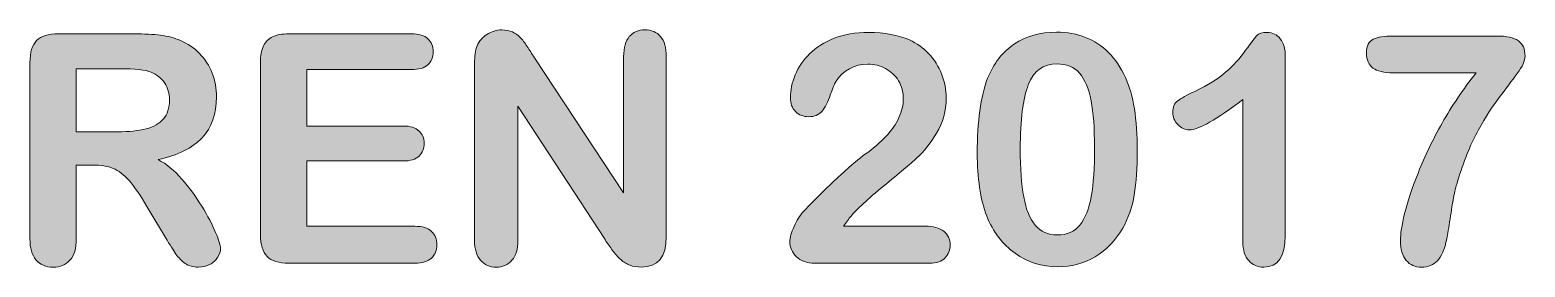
# Model space of a CAD drawing. Header units: millimetres. Extents: x 190 to 440, y -221 to -136.
# Drawn here: x 359.5 to 372.69, y -218.23 to -216.14 of the extents above; entities that cross this region are included whole.
import ezdxf

# ---------------------------------------------------------------- set-up
doc = ezdxf.new("R2010")
doc.units = ezdxf.units.MM
doc.header["$MEASUREMENT"] = 0
doc.layers.add('Layer 1', color=7, linetype='Continuous')

# ---------------------------------------------------------------- blocks, each defined once
blk = doc.blocks.new('block 9')
at = {"layer": 'Layer 1', "true_color": 0x231f20}
h = blk.add_hatch(color=250, dxfattribs=at)
h.dxf.hatch_style = 2
edge = h.paths.add_edge_path()
edge.add_spline(control_points=[(360.056, -217.331), (360.056, -217.331), (359.913, -217.331), (359.913, -217.331), (359.913, -217.331), (359.913, -217.98), (359.913, -217.98), (359.913, -218.066), (359.894, -218.129), (359.856, -218.169), (359.819, -218.209), (359.77, -218.23), (359.709, -218.23), (359.644, -218.23), (359.593, -218.209), (359.557, -218.166), (359.522, -218.124), (359.504, -218.062), (359.504, -217.98), (359.504, -217.98), (359.504, -216.426), (359.504, -216.426), (359.504, -216.338), (359.523, -216.274), (359.563, -216.234), (359.603, -216.195), (359.666, -216.175), (359.754, -216.175), (359.754, -216.175), (360.42, -216.175), (360.42, -216.175), (360.512, -216.175), (360.591, -216.179), (360.656, -216.187), (360.721, -216.195), (360.78, -216.21), (360.832, -216.234), (360.895, -216.261), (360.952, -216.299), (361, -216.349), (361.049, -216.398), (361.086, -216.456), (361.111, -216.521), (361.136, -216.587), (361.149, -216.657), (361.149, -216.73), (361.149, -216.881), (361.107, -217.001), (361.022, -217.091), (360.936, -217.181), (360.808, -217.245), (360.635, -217.283), (360.708, -217.321), (360.777, -217.378), (360.843, -217.454), (360.909, -217.529), (360.968, -217.609), (361.02, -217.694), (361.072, -217.779), (361.112, -217.856), (361.141, -217.924), (361.17, -217.993), (361.185, -218.04), (361.185, -218.066), (361.185, -218.092), (361.176, -218.119), (361.159, -218.145), (361.142, -218.171), (361.119, -218.192), (361.09, -218.207), (361.06, -218.222), (361.026, -218.23), (360.988, -218.23), (360.942, -218.23), (360.903, -218.219), (360.872, -218.197), (360.841, -218.175), (360.814, -218.148), (360.791, -218.115), (360.769, -218.082), (360.738, -218.034), (360.7, -217.969), (360.7, -217.969), (360.536, -217.696), (360.536, -217.696), (360.477, -217.596), (360.425, -217.52), (360.378, -217.468), (360.331, -217.415), (360.285, -217.379), (360.237, -217.36), (360.189, -217.341), (360.129, -217.331), (360.056, -217.331)], knot_values=[0, 0, 0, 0, 1, 1, 1, 2, 2, 2, 3, 3, 3, 4, 4, 4, 5, 5, 5, 6, 6, 6, 7, 7, 7, 8, 8, 8, 9, 9, 9, 10, 10, 10, 11, 11, 11, 12, 12, 12, 13, 13, 13, 14, 14, 14, 15, 15, 15, 16, 16, 16, 17, 17, 17, 18, 18, 18, 19, 19, 19, 20, 20, 20, 21, 21, 21, 22, 22, 22, 23, 23, 23, 24, 24, 24, 25, 25, 25, 26, 26, 26, 27, 27, 27, 28, 28, 28, 29, 29, 29, 30, 30, 30, 31, 31, 31, 31], degree=3, periodic=1)
edge = h.paths.add_edge_path()
edge.add_spline(control_points=[(360.29, -216.482), (360.29, -216.482), (359.913, -216.482), (359.913, -216.482), (359.913, -216.482), (359.913, -217.038), (359.913, -217.038), (359.913, -217.038), (360.279, -217.038), (360.279, -217.038), (360.378, -217.038), (360.46, -217.029), (360.528, -217.012), (360.595, -216.995), (360.646, -216.966), (360.681, -216.925), (360.717, -216.884), (360.734, -216.828), (360.734, -216.756), (360.734, -216.7), (360.72, -216.651), (360.692, -216.608), (360.663, -216.566), (360.624, -216.534), (360.573, -216.513), (360.525, -216.492), (360.431, -216.482), (360.29, -216.482)], knot_values=[0, 0, 0, 0, 1, 1, 1, 2, 2, 2, 3, 3, 3, 4, 4, 4, 5, 5, 5, 6, 6, 6, 7, 7, 7, 8, 8, 8, 9, 9, 9, 9], degree=3, periodic=1)
h = blk.add_hatch(color=250, dxfattribs=at)
h.dxf.hatch_style = 2
edge = h.paths.add_edge_path()
edge.add_spline(control_points=[(362.867, -216.49), (362.867, -216.49), (361.946, -216.49), (361.946, -216.49), (361.946, -216.49), (361.946, -216.987), (361.946, -216.987), (361.946, -216.987), (362.794, -216.987), (362.794, -216.987), (362.857, -216.987), (362.904, -217.001), (362.934, -217.029), (362.965, -217.057), (362.98, -217.094), (362.98, -217.14), (362.98, -217.185), (362.965, -217.223), (362.935, -217.252), (362.905, -217.281), (362.858, -217.295), (362.794, -217.295), (362.794, -217.295), (361.946, -217.295), (361.946, -217.295), (361.946, -217.295), (361.946, -217.87), (361.946, -217.87), (361.946, -217.87), (362.899, -217.87), (362.899, -217.87), (362.964, -217.87), (363.012, -217.885), (363.045, -217.915), (363.077, -217.945), (363.093, -217.984), (363.093, -218.034), (363.093, -218.082), (363.077, -218.12), (363.045, -218.15), (363.012, -218.18), (362.964, -218.195), (362.899, -218.195), (362.899, -218.195), (361.787, -218.195), (361.787, -218.195), (361.698, -218.195), (361.634, -218.175), (361.595, -218.136), (361.556, -218.096), (361.536, -218.033), (361.536, -217.944), (361.536, -217.944), (361.536, -216.426), (361.536, -216.426), (361.536, -216.367), (361.545, -216.319), (361.562, -216.282), (361.58, -216.245), (361.607, -216.217), (361.644, -216.2), (361.682, -216.184), (361.729, -216.175), (361.787, -216.175), (361.787, -216.175), (362.867, -216.175), (362.867, -216.175), (362.933, -216.175), (362.981, -216.189), (363.013, -216.218), (363.045, -216.247), (363.06, -216.285), (363.06, -216.332), (363.06, -216.38), (363.045, -216.418), (363.013, -216.447), (362.981, -216.476), (362.933, -216.49), (362.867, -216.49)], knot_values=[0, 0, 0, 0, 1, 1, 1, 2, 2, 2, 3, 3, 3, 4, 4, 4, 5, 5, 5, 6, 6, 6, 7, 7, 7, 8, 8, 8, 9, 9, 9, 10, 10, 10, 11, 11, 11, 12, 12, 12, 13, 13, 13, 14, 14, 14, 15, 15, 15, 16, 16, 16, 17, 17, 17, 18, 18, 18, 19, 19, 19, 20, 20, 20, 21, 21, 21, 22, 22, 22, 23, 23, 23, 24, 24, 24, 25, 25, 25, 26, 26, 26, 26], degree=3, periodic=1)
h = blk.add_hatch(color=250, dxfattribs=at)
h.dxf.hatch_style = 2
edge = h.paths.add_edge_path()
edge.add_spline(control_points=[(363.952, -216.386), (363.952, -216.386), (364.739, -217.576), (364.739, -217.576), (364.739, -217.576), (364.739, -216.375), (364.739, -216.375), (364.739, -216.297), (364.756, -216.238), (364.789, -216.199), (364.823, -216.16), (364.868, -216.14), (364.925, -216.14), (364.984, -216.14), (365.03, -216.16), (365.064, -216.199), (365.098, -216.238), (365.115, -216.297), (365.115, -216.375), (365.115, -216.375), (365.115, -217.964), (365.115, -217.964), (365.115, -218.141), (365.042, -218.23), (364.895, -218.23), (364.858, -218.23), (364.825, -218.224), (364.795, -218.214), (364.766, -218.203), (364.738, -218.187), (364.713, -218.163), (364.687, -218.14), (364.663, -218.113), (364.641, -218.083), (364.619, -218.052), (364.597, -218.02), (364.575, -217.988), (364.575, -217.988), (363.807, -216.812), (363.807, -216.812), (363.807, -216.812), (363.807, -217.995), (363.807, -217.995), (363.807, -218.072), (363.789, -218.131), (363.754, -218.17), (363.718, -218.21), (363.672, -218.23), (363.616, -218.23), (363.558, -218.23), (363.511, -218.21), (363.477, -218.17), (363.442, -218.13), (363.424, -218.071), (363.424, -217.995), (363.424, -217.995), (363.424, -216.437), (363.424, -216.437), (363.424, -216.371), (363.431, -216.319), (363.446, -216.281), (363.464, -216.24), (363.493, -216.206), (363.533, -216.18), (363.573, -216.154), (363.617, -216.14), (363.664, -216.14), (363.701, -216.14), (363.732, -216.146), (363.758, -216.158), (363.785, -216.17), (363.808, -216.186), (363.827, -216.207), (363.847, -216.227), (363.867, -216.253), (363.888, -216.285), (363.909, -216.317), (363.93, -216.351), (363.952, -216.386)], knot_values=[0, 0, 0, 0, 1, 1, 1, 2, 2, 2, 3, 3, 3, 4, 4, 4, 5, 5, 5, 6, 6, 6, 7, 7, 7, 8, 8, 8, 9, 9, 9, 10, 10, 10, 11, 11, 11, 12, 12, 12, 13, 13, 13, 14, 14, 14, 15, 15, 15, 16, 16, 16, 17, 17, 17, 18, 18, 18, 19, 19, 19, 20, 20, 20, 21, 21, 21, 22, 22, 22, 23, 23, 23, 24, 24, 24, 25, 25, 25, 26, 26, 26, 26], degree=3, periodic=1)
h = blk.add_hatch(color=250, dxfattribs=at)
h.dxf.hatch_style = 2
edge = h.paths.add_edge_path()
edge.add_spline(control_points=[(366.678, -217.87), (366.678, -217.87), (367.397, -217.87), (367.397, -217.87), (367.469, -217.87), (367.523, -217.885), (367.561, -217.914), (367.599, -217.943), (367.618, -217.983), (367.618, -218.034), (367.618, -218.079), (367.603, -218.117), (367.573, -218.148), (367.543, -218.18), (367.498, -218.195), (367.437, -218.195), (367.437, -218.195), (366.423, -218.195), (366.423, -218.195), (366.354, -218.195), (366.3, -218.176), (366.262, -218.138), (366.223, -218.1), (366.204, -218.055), (366.204, -218.004), (366.204, -217.971), (366.216, -217.927), (366.241, -217.872), (366.266, -217.817), (366.293, -217.774), (366.322, -217.743), (366.444, -217.616), (366.555, -217.508), (366.653, -217.417), (366.751, -217.327), (366.821, -217.267), (366.864, -217.239), (366.939, -217.185), (367.002, -217.132), (367.052, -217.078), (367.102, -217.024), (367.14, -216.969), (367.166, -216.913), (367.192, -216.856), (367.205, -216.801), (367.205, -216.747), (367.205, -216.688), (367.191, -216.636), (367.163, -216.589), (367.136, -216.543), (367.097, -216.507), (367.049, -216.481), (367.001, -216.455), (366.948, -216.442), (366.891, -216.442), (366.771, -216.442), (366.676, -216.495), (366.607, -216.601), (366.598, -216.615), (366.583, -216.652), (366.561, -216.714), (366.54, -216.775), (366.515, -216.823), (366.488, -216.856), (366.461, -216.889), (366.421, -216.905), (366.369, -216.905), (366.323, -216.905), (366.285, -216.89), (366.255, -216.86), (366.224, -216.829), (366.209, -216.788), (366.209, -216.736), (366.209, -216.672), (366.223, -216.606), (366.252, -216.537), (366.28, -216.468), (366.323, -216.406), (366.379, -216.35), (366.436, -216.294), (366.508, -216.249), (366.594, -216.214), (366.681, -216.18), (366.783, -216.163), (366.9, -216.163), (367.04, -216.163), (367.16, -216.185), (367.259, -216.229), (367.324, -216.258), (367.38, -216.299), (367.429, -216.35), (367.477, -216.401), (367.515, -216.461), (367.542, -216.528), (367.57, -216.596), (367.583, -216.666), (367.583, -216.739), (367.583, -216.853), (367.555, -216.956), (367.498, -217.049), (367.442, -217.143), (367.384, -217.216), (367.325, -217.268), (367.266, -217.321), (367.168, -217.404), (367.03, -217.517), (366.892, -217.63), (366.797, -217.718), (366.745, -217.78), (366.723, -217.805), (366.701, -217.835), (366.678, -217.87)], knot_values=[0, 0, 0, 0, 1, 1, 1, 2, 2, 2, 3, 3, 3, 4, 4, 4, 5, 5, 5, 6, 6, 6, 7, 7, 7, 8, 8, 8, 9, 9, 9, 10, 10, 10, 11, 11, 11, 12, 12, 12, 13, 13, 13, 14, 14, 14, 15, 15, 15, 16, 16, 16, 17, 17, 17, 18, 18, 18, 19, 19, 19, 20, 20, 20, 21, 21, 21, 22, 22, 22, 23, 23, 23, 24, 24, 24, 25, 25, 25, 26, 26, 26, 27, 27, 27, 28, 28, 28, 29, 29, 29, 30, 30, 30, 31, 31, 31, 32, 32, 32, 33, 33, 33, 34, 34, 34, 35, 35, 35, 36, 36, 36, 37, 37, 37, 37], degree=3, periodic=1)
h = blk.add_hatch(color=250, dxfattribs=at)
h.dxf.hatch_style = 2
edge = h.paths.add_edge_path()
edge.add_spline(control_points=[(369.268, -217.204), (369.268, -217.355), (369.259, -217.484), (369.241, -217.593), (369.223, -217.701), (369.188, -217.8), (369.139, -217.888), (369.077, -217.996), (368.996, -218.08), (368.896, -218.139), (368.797, -218.198), (368.687, -218.227), (368.566, -218.227), (368.426, -218.227), (368.301, -218.187), (368.19, -218.108), (368.08, -218.029), (367.996, -217.92), (367.94, -217.78), (367.911, -217.704), (367.891, -217.62), (367.877, -217.527), (367.864, -217.435), (367.857, -217.335), (367.857, -217.228), (367.857, -217.089), (367.865, -216.964), (367.879, -216.853), (367.894, -216.742), (367.917, -216.646), (367.948, -216.566), (368.002, -216.434), (368.081, -216.333), (368.185, -216.264), (368.288, -216.195), (368.411, -216.16), (368.555, -216.16), (368.649, -216.16), (368.735, -216.175), (368.812, -216.206), (368.889, -216.237), (368.957, -216.282), (369.016, -216.341), (369.074, -216.4), (369.123, -216.474), (369.164, -216.561), (369.234, -216.712), (369.268, -216.927), (369.268, -217.204)], knot_values=[0, 0, 0, 0, 1, 1, 1, 2, 2, 2, 3, 3, 3, 4, 4, 4, 5, 5, 5, 6, 6, 6, 7, 7, 7, 8, 8, 8, 9, 9, 9, 10, 10, 10, 11, 11, 11, 12, 12, 12, 13, 13, 13, 14, 14, 14, 15, 15, 15, 16, 16, 16, 16], degree=3, periodic=1)
edge = h.paths.add_edge_path()
edge.add_spline(control_points=[(368.891, -217.177), (368.891, -217.009), (368.881, -216.871), (368.861, -216.764), (368.84, -216.657), (368.806, -216.576), (368.759, -216.521), (368.711, -216.467), (368.645, -216.44), (368.56, -216.44), (368.439, -216.44), (368.354, -216.5), (368.307, -216.623), (368.26, -216.745), (368.236, -216.933), (368.236, -217.188), (368.236, -217.36), (368.246, -217.502), (368.267, -217.612), (368.287, -217.722), (368.321, -217.806), (368.369, -217.862), (368.416, -217.919), (368.481, -217.947), (368.563, -217.947), (368.647, -217.947), (368.713, -217.918), (368.761, -217.859), (368.809, -217.8), (368.843, -217.716), (368.862, -217.607), (368.881, -217.497), (368.891, -217.354), (368.891, -217.177)], knot_values=[0, 0, 0, 0, 1, 1, 1, 2, 2, 2, 3, 3, 3, 4, 4, 4, 5, 5, 5, 6, 6, 6, 7, 7, 7, 8, 8, 8, 9, 9, 9, 10, 10, 10, 11, 11, 11, 11], degree=3, periodic=1)
h = blk.add_hatch(color=250, dxfattribs=at)
h.dxf.hatch_style = 2
edge = h.paths.add_edge_path()
edge.add_spline(control_points=[(370.199, -218.006), (370.199, -218.006), (370.199, -216.752), (370.199, -216.752), (369.965, -216.931), (369.808, -217.021), (369.727, -217.021), (369.689, -217.021), (369.655, -217.006), (369.625, -216.975), (369.595, -216.944), (369.58, -216.908), (369.58, -216.868), (369.58, -216.821), (369.595, -216.787), (369.624, -216.765), (369.653, -216.743), (369.705, -216.714), (369.78, -216.679), (369.891, -216.627), (369.98, -216.572), (370.046, -216.514), (370.113, -216.456), (370.172, -216.391), (370.223, -216.32), (370.275, -216.248), (370.308, -216.204), (370.324, -216.187), (370.339, -216.171), (370.369, -216.163), (370.412, -216.163), (370.461, -216.163), (370.5, -216.181), (370.529, -216.219), (370.559, -216.257), (370.573, -216.309), (370.573, -216.375), (370.573, -216.375), (370.573, -217.953), (370.573, -217.953), (370.573, -218.137), (370.51, -218.23), (370.385, -218.23), (370.328, -218.23), (370.284, -218.211), (370.25, -218.173), (370.215, -218.136), (370.199, -218.08), (370.199, -218.006)], knot_values=[0, 0, 0, 0, 1, 1, 1, 2, 2, 2, 3, 3, 3, 4, 4, 4, 5, 5, 5, 6, 6, 6, 7, 7, 7, 8, 8, 8, 9, 9, 9, 10, 10, 10, 11, 11, 11, 12, 12, 12, 13, 13, 13, 14, 14, 14, 15, 15, 15, 16, 16, 16, 16], degree=3, periodic=1)
h = blk.add_hatch(color=250, dxfattribs=at)
h.dxf.hatch_style = 2
edge = h.paths.add_edge_path()
edge.add_spline(control_points=[(371.519, -216.194), (371.519, -216.194), (372.437, -216.194), (372.437, -216.194), (372.525, -216.194), (372.588, -216.208), (372.628, -216.236), (372.668, -216.263), (372.687, -216.309), (372.687, -216.372), (372.687, -216.411), (372.664, -216.462), (372.618, -216.525), (372.571, -216.588), (372.519, -216.658), (372.459, -216.735), (372.4, -216.812), (372.339, -216.907), (372.276, -217.021), (372.213, -217.135), (372.155, -217.274), (372.103, -217.439), (372.081, -217.511), (372.065, -217.571), (372.056, -217.619), (372.047, -217.667), (372.037, -217.729), (372.026, -217.805), (372.015, -217.881), (372.005, -217.94), (371.997, -217.98), (371.978, -218.074), (371.95, -218.139), (371.915, -218.175), (371.879, -218.211), (371.833, -218.23), (371.774, -218.23), (371.718, -218.23), (371.673, -218.21), (371.639, -218.171), (371.605, -218.132), (371.588, -218.074), (371.588, -217.998), (371.588, -217.939), (371.6, -217.859), (371.625, -217.758), (371.65, -217.657), (371.69, -217.536), (371.746, -217.395), (371.802, -217.254), (371.872, -217.11), (371.956, -216.961), (372.04, -216.813), (372.14, -216.665), (372.256, -216.518), (372.256, -216.518), (371.519, -216.518), (371.519, -216.518), (371.442, -216.518), (371.384, -216.504), (371.346, -216.476), (371.308, -216.448), (371.289, -216.404), (371.289, -216.344), (371.289, -216.281), (371.309, -216.24), (371.349, -216.222), (371.39, -216.204), (371.446, -216.194), (371.519, -216.194)], knot_values=[0, 0, 0, 0, 1, 1, 1, 2, 2, 2, 3, 3, 3, 4, 4, 4, 5, 5, 5, 6, 6, 6, 7, 7, 7, 8, 8, 8, 9, 9, 9, 10, 10, 10, 11, 11, 11, 12, 12, 12, 13, 13, 13, 14, 14, 14, 15, 15, 15, 16, 16, 16, 17, 17, 17, 18, 18, 18, 19, 19, 19, 20, 20, 20, 21, 21, 21, 22, 22, 22, 23, 23, 23, 23], degree=3, periodic=1)
at = {"layer": 'Layer 1', "lineweight": 0}
for points, knots in [([(360.056, -217.331), (360.056, -217.331), (359.913, -217.331), (359.913, -217.331), (359.913, -217.331), (359.913, -217.98), (359.913, -217.98), (359.913, -218.066), (359.894, -218.129), (359.856, -218.169), (359.819, -218.209), (359.77, -218.23), (359.709, -218.23), (359.644, -218.23), (359.593, -218.209), (359.557, -218.166), (359.522, -218.124), (359.504, -218.062), (359.504, -217.98), (359.504, -217.98), (359.504, -216.426), (359.504, -216.426), (359.504, -216.338), (359.523, -216.274), (359.563, -216.234), (359.603, -216.195), (359.666, -216.175), (359.754, -216.175), (359.754, -216.175), (360.42, -216.175), (360.42, -216.175), (360.512, -216.175), (360.591, -216.179), (360.656, -216.187), (360.721, -216.195), (360.78, -216.21), (360.832, -216.234), (360.895, -216.261), (360.952, -216.299), (361, -216.349), (361.049, -216.398), (361.086, -216.456), (361.111, -216.521), (361.136, -216.587), (361.149, -216.657), (361.149, -216.73), (361.149, -216.881), (361.107, -217.001), (361.022, -217.091), (360.936, -217.181), (360.808, -217.245), (360.635, -217.283), (360.708, -217.321), (360.777, -217.378), (360.843, -217.454), (360.909, -217.529), (360.968, -217.609), (361.02, -217.694), (361.072, -217.779), (361.112, -217.856), (361.141, -217.924), (361.17, -217.993), (361.185, -218.04), (361.185, -218.066), (361.185, -218.092), (361.176, -218.119), (361.159, -218.145), (361.142, -218.171), (361.119, -218.192), (361.09, -218.207), (361.06, -218.222), (361.026, -218.23), (360.988, -218.23), (360.942, -218.23), (360.903, -218.219), (360.872, -218.197), (360.841, -218.175), (360.814, -218.148), (360.791, -218.115), (360.769, -218.082), (360.738, -218.034), (360.7, -217.969), (360.7, -217.969), (360.536, -217.696), (360.536, -217.696), (360.477, -217.596), (360.425, -217.52), (360.378, -217.468), (360.331, -217.415), (360.285, -217.379), (360.237, -217.36), (360.189, -217.341), (360.129, -217.331), (360.056, -217.331)], [0, 0, 0, 0, 1, 1, 1, 2, 2, 2, 3, 3, 3, 4, 4, 4, 5, 5, 5, 6, 6, 6, 7, 7, 7, 8, 8, 8, 9, 9, 9, 10, 10, 10, 11, 11, 11, 12, 12, 12, 13, 13, 13, 14, 14, 14, 15, 15, 15, 16, 16, 16, 17, 17, 17, 18, 18, 18, 19, 19, 19, 20, 20, 20, 21, 21, 21, 22, 22, 22, 23, 23, 23, 24, 24, 24, 25, 25, 25, 26, 26, 26, 27, 27, 27, 28, 28, 28, 29, 29, 29, 30, 30, 30, 31, 31, 31, 31]), ([(362.867, -216.49), (362.867, -216.49), (361.946, -216.49), (361.946, -216.49), (361.946, -216.49), (361.946, -216.987), (361.946, -216.987), (361.946, -216.987), (362.794, -216.987), (362.794, -216.987), (362.857, -216.987), (362.904, -217.001), (362.934, -217.029), (362.965, -217.057), (362.98, -217.094), (362.98, -217.14), (362.98, -217.185), (362.965, -217.223), (362.935, -217.252), (362.905, -217.281), (362.858, -217.295), (362.794, -217.295), (362.794, -217.295), (361.946, -217.295), (361.946, -217.295), (361.946, -217.295), (361.946, -217.87), (361.946, -217.87), (361.946, -217.87), (362.899, -217.87), (362.899, -217.87), (362.964, -217.87), (363.012, -217.885), (363.045, -217.915), (363.077, -217.945), (363.093, -217.984), (363.093, -218.034), (363.093, -218.082), (363.077, -218.12), (363.045, -218.15), (363.012, -218.18), (362.964, -218.195), (362.899, -218.195), (362.899, -218.195), (361.787, -218.195), (361.787, -218.195), (361.698, -218.195), (361.634, -218.175), (361.595, -218.136), (361.556, -218.096), (361.536, -218.033), (361.536, -217.944), (361.536, -217.944), (361.536, -216.426), (361.536, -216.426), (361.536, -216.367), (361.545, -216.319), (361.562, -216.282), (361.58, -216.245), (361.607, -216.217), (361.644, -216.2), (361.682, -216.184), (361.729, -216.175), (361.787, -216.175), (361.787, -216.175), (362.867, -216.175), (362.867, -216.175), (362.933, -216.175), (362.981, -216.189), (363.013, -216.218), (363.045, -216.247), (363.06, -216.285), (363.06, -216.332), (363.06, -216.38), (363.045, -216.418), (363.013, -216.447), (362.981, -216.476), (362.933, -216.49), (362.867, -216.49)], [0, 0, 0, 0, 1, 1, 1, 2, 2, 2, 3, 3, 3, 4, 4, 4, 5, 5, 5, 6, 6, 6, 7, 7, 7, 8, 8, 8, 9, 9, 9, 10, 10, 10, 11, 11, 11, 12, 12, 12, 13, 13, 13, 14, 14, 14, 15, 15, 15, 16, 16, 16, 17, 17, 17, 18, 18, 18, 19, 19, 19, 20, 20, 20, 21, 21, 21, 22, 22, 22, 23, 23, 23, 24, 24, 24, 25, 25, 25, 26, 26, 26, 26]), ([(363.952, -216.386), (363.952, -216.386), (364.739, -217.576), (364.739, -217.576), (364.739, -217.576), (364.739, -216.375), (364.739, -216.375), (364.739, -216.297), (364.756, -216.238), (364.789, -216.199), (364.823, -216.16), (364.868, -216.14), (364.925, -216.14), (364.984, -216.14), (365.03, -216.16), (365.064, -216.199), (365.098, -216.238), (365.115, -216.297), (365.115, -216.375), (365.115, -216.375), (365.115, -217.964), (365.115, -217.964), (365.115, -218.141), (365.042, -218.23), (364.895, -218.23), (364.858, -218.23), (364.825, -218.224), (364.795, -218.214), (364.766, -218.203), (364.738, -218.187), (364.713, -218.163), (364.687, -218.14), (364.663, -218.113), (364.641, -218.083), (364.619, -218.052), (364.597, -218.02), (364.575, -217.988), (364.575, -217.988), (363.807, -216.812), (363.807, -216.812), (363.807, -216.812), (363.807, -217.995), (363.807, -217.995), (363.807, -218.072), (363.789, -218.131), (363.754, -218.17), (363.718, -218.21), (363.672, -218.23), (363.616, -218.23), (363.558, -218.23), (363.511, -218.21), (363.477, -218.17), (363.442, -218.13), (363.424, -218.071), (363.424, -217.995), (363.424, -217.995), (363.424, -216.437), (363.424, -216.437), (363.424, -216.371), (363.431, -216.319), (363.446, -216.281), (363.464, -216.24), (363.493, -216.206), (363.533, -216.18), (363.573, -216.154), (363.617, -216.14), (363.664, -216.14), (363.701, -216.14), (363.732, -216.146), (363.758, -216.158), (363.785, -216.17), (363.808, -216.186), (363.827, -216.207), (363.847, -216.227), (363.867, -216.253), (363.888, -216.285), (363.909, -216.317), (363.93, -216.351), (363.952, -216.386)], [0, 0, 0, 0, 1, 1, 1, 2, 2, 2, 3, 3, 3, 4, 4, 4, 5, 5, 5, 6, 6, 6, 7, 7, 7, 8, 8, 8, 9, 9, 9, 10, 10, 10, 11, 11, 11, 12, 12, 12, 13, 13, 13, 14, 14, 14, 15, 15, 15, 16, 16, 16, 17, 17, 17, 18, 18, 18, 19, 19, 19, 20, 20, 20, 21, 21, 21, 22, 22, 22, 23, 23, 23, 24, 24, 24, 25, 25, 25, 26, 26, 26, 26]), ([(366.678, -217.87), (366.678, -217.87), (367.397, -217.87), (367.397, -217.87), (367.469, -217.87), (367.523, -217.885), (367.561, -217.914), (367.599, -217.943), (367.618, -217.983), (367.618, -218.034), (367.618, -218.079), (367.603, -218.117), (367.573, -218.148), (367.543, -218.18), (367.498, -218.195), (367.437, -218.195), (367.437, -218.195), (366.423, -218.195), (366.423, -218.195), (366.354, -218.195), (366.3, -218.176), (366.262, -218.138), (366.223, -218.1), (366.204, -218.055), (366.204, -218.004), (366.204, -217.971), (366.216, -217.927), (366.241, -217.872), (366.266, -217.817), (366.293, -217.774), (366.322, -217.743), (366.444, -217.616), (366.555, -217.508), (366.653, -217.417), (366.751, -217.327), (366.821, -217.267), (366.864, -217.239), (366.939, -217.185), (367.002, -217.132), (367.052, -217.078), (367.102, -217.024), (367.14, -216.969), (367.166, -216.913), (367.192, -216.856), (367.205, -216.801), (367.205, -216.747), (367.205, -216.688), (367.191, -216.636), (367.163, -216.589), (367.136, -216.543), (367.097, -216.507), (367.049, -216.481), (367.001, -216.455), (366.948, -216.442), (366.891, -216.442), (366.771, -216.442), (366.676, -216.495), (366.607, -216.601), (366.598, -216.615), (366.583, -216.652), (366.561, -216.714), (366.54, -216.775), (366.515, -216.823), (366.488, -216.856), (366.461, -216.889), (366.421, -216.905), (366.369, -216.905), (366.323, -216.905), (366.285, -216.89), (366.255, -216.86), (366.224, -216.829), (366.209, -216.788), (366.209, -216.736), (366.209, -216.672), (366.223, -216.606), (366.252, -216.537), (366.28, -216.468), (366.323, -216.406), (366.379, -216.35), (366.436, -216.294), (366.508, -216.249), (366.594, -216.214), (366.681, -216.18), (366.783, -216.163), (366.9, -216.163), (367.04, -216.163), (367.16, -216.185), (367.259, -216.229), (367.324, -216.258), (367.38, -216.299), (367.429, -216.35), (367.477, -216.401), (367.515, -216.461), (367.542, -216.528), (367.57, -216.596), (367.583, -216.666), (367.583, -216.739), (367.583, -216.853), (367.555, -216.956), (367.498, -217.049), (367.442, -217.143), (367.384, -217.216), (367.325, -217.268), (367.266, -217.321), (367.168, -217.404), (367.03, -217.517), (366.892, -217.63), (366.797, -217.718), (366.745, -217.78), (366.723, -217.805), (366.701, -217.835), (366.678, -217.87)], [0, 0, 0, 0, 1, 1, 1, 2, 2, 2, 3, 3, 3, 4, 4, 4, 5, 5, 5, 6, 6, 6, 7, 7, 7, 8, 8, 8, 9, 9, 9, 10, 10, 10, 11, 11, 11, 12, 12, 12, 13, 13, 13, 14, 14, 14, 15, 15, 15, 16, 16, 16, 17, 17, 17, 18, 18, 18, 19, 19, 19, 20, 20, 20, 21, 21, 21, 22, 22, 22, 23, 23, 23, 24, 24, 24, 25, 25, 25, 26, 26, 26, 27, 27, 27, 28, 28, 28, 29, 29, 29, 30, 30, 30, 31, 31, 31, 32, 32, 32, 33, 33, 33, 34, 34, 34, 35, 35, 35, 36, 36, 36, 37, 37, 37, 37]), ([(369.268, -217.204), (369.268, -217.355), (369.259, -217.484), (369.241, -217.593), (369.223, -217.701), (369.188, -217.8), (369.139, -217.888), (369.077, -217.996), (368.996, -218.08), (368.896, -218.139), (368.797, -218.198), (368.687, -218.227), (368.566, -218.227), (368.426, -218.227), (368.301, -218.187), (368.19, -218.108), (368.08, -218.029), (367.996, -217.92), (367.94, -217.78), (367.911, -217.704), (367.891, -217.62), (367.877, -217.527), (367.864, -217.435), (367.857, -217.335), (367.857, -217.228), (367.857, -217.089), (367.865, -216.964), (367.879, -216.853), (367.894, -216.742), (367.917, -216.646), (367.948, -216.566), (368.002, -216.434), (368.081, -216.333), (368.185, -216.264), (368.288, -216.195), (368.411, -216.16), (368.555, -216.16), (368.649, -216.16), (368.735, -216.175), (368.812, -216.206), (368.889, -216.237), (368.957, -216.282), (369.016, -216.341), (369.074, -216.4), (369.123, -216.474), (369.164, -216.561), (369.234, -216.712), (369.268, -216.927), (369.268, -217.204)], [0, 0, 0, 0, 1, 1, 1, 2, 2, 2, 3, 3, 3, 4, 4, 4, 5, 5, 5, 6, 6, 6, 7, 7, 7, 8, 8, 8, 9, 9, 9, 10, 10, 10, 11, 11, 11, 12, 12, 12, 13, 13, 13, 14, 14, 14, 15, 15, 15, 16, 16, 16, 16]), ([(370.199, -218.006), (370.199, -218.006), (370.199, -216.752), (370.199, -216.752), (369.965, -216.931), (369.808, -217.021), (369.727, -217.021), (369.689, -217.021), (369.655, -217.006), (369.625, -216.975), (369.595, -216.944), (369.58, -216.908), (369.58, -216.868), (369.58, -216.821), (369.595, -216.787), (369.624, -216.765), (369.653, -216.743), (369.705, -216.714), (369.78, -216.679), (369.891, -216.627), (369.98, -216.572), (370.046, -216.514), (370.113, -216.456), (370.172, -216.391), (370.223, -216.32), (370.275, -216.248), (370.308, -216.204), (370.324, -216.187), (370.339, -216.171), (370.369, -216.163), (370.412, -216.163), (370.461, -216.163), (370.5, -216.181), (370.529, -216.219), (370.559, -216.257), (370.573, -216.309), (370.573, -216.375), (370.573, -216.375), (370.573, -217.953), (370.573, -217.953), (370.573, -218.137), (370.51, -218.23), (370.385, -218.23), (370.328, -218.23), (370.284, -218.211), (370.25, -218.173), (370.215, -218.136), (370.199, -218.08), (370.199, -218.006)], [0, 0, 0, 0, 1, 1, 1, 2, 2, 2, 3, 3, 3, 4, 4, 4, 5, 5, 5, 6, 6, 6, 7, 7, 7, 8, 8, 8, 9, 9, 9, 10, 10, 10, 11, 11, 11, 12, 12, 12, 13, 13, 13, 14, 14, 14, 15, 15, 15, 16, 16, 16, 16]), ([(371.519, -216.194), (371.519, -216.194), (372.437, -216.194), (372.437, -216.194), (372.525, -216.194), (372.588, -216.208), (372.628, -216.236), (372.668, -216.263), (372.687, -216.309), (372.687, -216.372), (372.687, -216.411), (372.664, -216.462), (372.618, -216.525), (372.571, -216.588), (372.519, -216.658), (372.459, -216.735), (372.4, -216.812), (372.339, -216.907), (372.276, -217.021), (372.213, -217.135), (372.155, -217.274), (372.103, -217.439), (372.081, -217.511), (372.065, -217.571), (372.056, -217.619), (372.047, -217.667), (372.037, -217.729), (372.026, -217.805), (372.015, -217.881), (372.005, -217.94), (371.997, -217.98), (371.978, -218.074), (371.95, -218.139), (371.915, -218.175), (371.879, -218.211), (371.833, -218.23), (371.774, -218.23), (371.718, -218.23), (371.673, -218.21), (371.639, -218.171), (371.605, -218.132), (371.588, -218.074), (371.588, -217.998), (371.588, -217.939), (371.6, -217.859), (371.625, -217.758), (371.65, -217.657), (371.69, -217.536), (371.746, -217.395), (371.802, -217.254), (371.872, -217.11), (371.956, -216.961), (372.04, -216.813), (372.14, -216.665), (372.256, -216.518), (372.256, -216.518), (371.519, -216.518), (371.519, -216.518), (371.442, -216.518), (371.384, -216.504), (371.346, -216.476), (371.308, -216.448), (371.289, -216.404), (371.289, -216.344), (371.289, -216.281), (371.309, -216.24), (371.349, -216.222), (371.39, -216.204), (371.446, -216.194), (371.519, -216.194)], [0, 0, 0, 0, 1, 1, 1, 2, 2, 2, 3, 3, 3, 4, 4, 4, 5, 5, 5, 6, 6, 6, 7, 7, 7, 8, 8, 8, 9, 9, 9, 10, 10, 10, 11, 11, 11, 12, 12, 12, 13, 13, 13, 14, 14, 14, 15, 15, 15, 16, 16, 16, 17, 17, 17, 18, 18, 18, 19, 19, 19, 20, 20, 20, 21, 21, 21, 22, 22, 22, 23, 23, 23, 23]), ([(368.891, -217.177), (368.891, -217.009), (368.881, -216.871), (368.861, -216.764), (368.84, -216.657), (368.806, -216.576), (368.759, -216.521), (368.711, -216.467), (368.645, -216.44), (368.56, -216.44), (368.439, -216.44), (368.354, -216.5), (368.307, -216.623), (368.26, -216.745), (368.236, -216.933), (368.236, -217.188), (368.236, -217.36), (368.246, -217.502), (368.267, -217.612), (368.287, -217.722), (368.321, -217.806), (368.369, -217.862), (368.416, -217.919), (368.481, -217.947), (368.563, -217.947), (368.647, -217.947), (368.713, -217.918), (368.761, -217.859), (368.809, -217.8), (368.843, -217.716), (368.862, -217.607), (368.881, -217.497), (368.891, -217.354), (368.891, -217.177)], [0, 0, 0, 0, 1, 1, 1, 2, 2, 2, 3, 3, 3, 4, 4, 4, 5, 5, 5, 6, 6, 6, 7, 7, 7, 8, 8, 8, 9, 9, 9, 10, 10, 10, 11, 11, 11, 11]), ([(360.29, -216.482), (360.29, -216.482), (359.913, -216.482), (359.913, -216.482), (359.913, -216.482), (359.913, -217.038), (359.913, -217.038), (359.913, -217.038), (360.279, -217.038), (360.279, -217.038), (360.378, -217.038), (360.46, -217.029), (360.528, -217.012), (360.595, -216.995), (360.646, -216.966), (360.681, -216.925), (360.717, -216.884), (360.734, -216.828), (360.734, -216.756), (360.734, -216.7), (360.72, -216.651), (360.692, -216.608), (360.663, -216.566), (360.624, -216.534), (360.573, -216.513), (360.525, -216.492), (360.431, -216.482), (360.29, -216.482)], [0, 0, 0, 0, 1, 1, 1, 2, 2, 2, 3, 3, 3, 4, 4, 4, 5, 5, 5, 6, 6, 6, 7, 7, 7, 8, 8, 8, 9, 9, 9, 9])]:
    blk.add_open_spline(points, degree=3, knots=knots, dxfattribs=at)

msp = doc.modelspace()

# ---------------------------------------------------------------- block references
at = {"layer": 'Layer 1'}
msp.add_blockref('block 9', (0, 0), dxfattribs=at)

doc.saveas('drawing.dxf')
